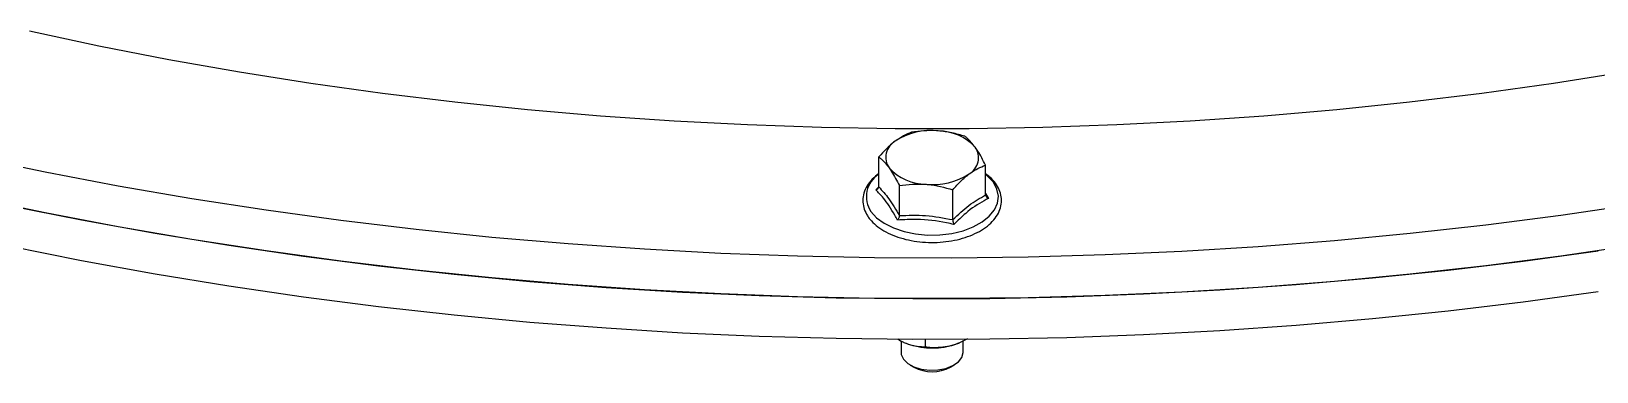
# Model space of a CAD drawing. Header units: millimetres. Extents: x 2 to 418, y 2 to 295.
# Drawn here: x 203.15 to 217.14, y 172.38 to 175.43 of the extents above; entities that cross this region are included whole.
import ezdxf

# ---------------------------------------------------------------- set-up
doc = ezdxf.new("R2010")
doc.units = ezdxf.units.MM

msp = doc.modelspace()

# ---------------------------------------------------------------- linework, layer by layer
at = {"color": 7, "linetype": 'Continuous', "lineweight": 25}
for p, q in [((210.7275, 174.0346), (210.7275, 174.3023)), ((211.6815, 173.9621), (211.6815, 174.2298)), ((210.7006, 174.0083), (210.7273, 174.0339)), ((210.9116, 173.778), (210.9116, 174.0457)), ((211.3886, 173.7418), (211.3886, 174.0095)), ((210.9267, 172.6585), (210.9267, 172.5558)), ((211.1417, 172.6723), (211.1417, 172.6057)), ((211.4428, 172.6384), (211.4485, 172.6407)), ((211.4823, 172.5558), (211.4823, 172.6612)), ((211.008, 172.4424), (211.0406, 172.4236)), ((211.3684, 172.4236), (211.4009, 172.4424))]:
    msp.add_line(p, q, dxfattribs=at)
at = {"color": 8, "linetype": 'Continuous', "lineweight": 25}
msp.add_line((211.6815, 173.9757), (211.7083, 173.9317), dxfattribs=at)
at = {"color": 7, "linetype": 'Continuous', "lineweight": 25, "flags": 128}
for points in [[(217.3945, 175.059), (216.7576, 174.9586), (216.1158, 174.869), (215.4697, 174.7905), (214.8199, 174.7231), (214.1669, 174.6668), (213.5113, 174.6217), (212.8537, 174.5879), (212.1946, 174.5653), (211.5346, 174.554), (210.8744, 174.554), (210.2145, 174.5653), (209.5554, 174.5879), (208.8977, 174.6217), (208.2421, 174.6668), (207.5891, 174.7231), (206.9393, 174.7905), (206.2932, 174.869), (205.6515, 174.9586), (205.0146, 175.059), (204.3831, 175.1703), (203.7577, 175.2924), (203.1388, 175.4251)], [(217.4881, 173.8756), (216.8219, 173.7784), (216.1513, 173.6921), (215.4767, 173.6167), (214.7987, 173.5525), (214.1178, 173.4993), (213.4345, 173.4573), (212.7495, 173.4264), (212.0632, 173.4068), (211.3763, 173.3984), (210.6892, 173.4012), (210.0025, 173.4152), (209.3168, 173.4405), (208.6326, 173.4769), (207.9505, 173.5245), (207.271, 173.5832), (206.5946, 173.653), (205.9219, 173.7338), (205.2534, 173.8256), (204.5898, 173.9283), (203.9314, 174.0417), (203.2788, 174.1659), (202.6326, 174.3007)], [(217.4881, 173.5127), (216.8219, 173.4155), (216.1513, 173.3292), (215.4767, 173.2538), (214.7987, 173.1896), (214.1178, 173.1364), (213.4345, 173.0944), (212.7495, 173.0635), (212.0632, 173.0439), (211.3763, 173.0355), (210.6892, 173.0383), (210.0025, 173.0523), (209.3168, 173.0776), (208.6326, 173.114), (207.9505, 173.1616), (207.271, 173.2203), (206.5946, 173.2901), (205.9219, 173.3709), (205.2534, 173.4627), (204.5898, 173.5654), (203.9314, 173.6788), (203.2788, 173.803), (202.6326, 173.9378)], [(202.9549, 173.8691), (203.6043, 173.7396), (204.2599, 173.6208), (204.921, 173.5127), (205.5871, 173.4155), (206.2577, 173.3292), (206.9323, 173.2538), (207.6104, 173.1896), (208.2913, 173.1364), (208.9745, 173.0944), (209.6595, 173.0635), (210.3458, 173.0439), (211.0327, 173.0355), (211.7198, 173.0383), (212.4065, 173.0523), (213.0922, 173.0776), (213.7764, 173.114), (214.4585, 173.1616), (215.1381, 173.2203), (215.8145, 173.2901), (216.4871, 173.3709), (217.1556, 173.4627)], [(202.9549, 173.5062), (203.6043, 173.3767), (204.2599, 173.2579), (204.921, 173.1498), (205.5871, 173.0526), (206.2577, 172.9662), (206.9323, 172.8909), (207.6104, 172.8267), (208.2913, 172.7735), (208.9745, 172.7315), (209.6595, 172.7006), (210.3458, 172.681), (211.0327, 172.6726), (211.7198, 172.6754), (212.4065, 172.6894), (213.0922, 172.7147), (213.7764, 172.7511), (214.4585, 172.7987), (215.1381, 172.8574), (215.8145, 172.9272), (216.4871, 173.008), (217.1556, 173.0998)], [(211.3639, 172.6135), (211.4128, 172.6274), (211.4428, 172.6384)], [(210.9267, 172.5558), (210.9287, 172.5367), (210.9478, 172.4944)], [(210.9478, 172.4944), (210.986, 172.4567), (211.0404, 172.4264), (211.107, 172.4056), (211.1808, 172.396), (211.2563, 172.3982), (211.328, 172.4122), (211.3906, 172.4367), (211.4393, 172.4701), (211.4706, 172.5099), (211.4822, 172.553), (211.4823, 172.5558)]]:
    msp.add_lwpolyline(points, dxfattribs=at)
at = {"color": 8, "linetype": 'Continuous', "lineweight": 25, "flags": 128}
msp.add_lwpolyline([(210.6575, 173.8143), (210.7085, 173.7585), (210.7763, 173.7091), (210.8587, 173.6677), (210.9529, 173.6357), (211.0557, 173.6143), (211.1635, 173.6042), (211.2727, 173.6056), (211.3796, 173.6186), (211.4805, 173.6428), (211.5721, 173.6772), (211.6511, 173.7208), (211.7149, 173.7719), (211.7613, 173.829), (211.7888, 173.8901), (211.7963, 173.953), (211.7838, 174.0156), (211.7514, 174.0759), (211.7005, 174.1317), (211.6815, 174.1475)], dxfattribs=at)
at = {"color": 7, "linetype": 'Continuous', "lineweight": 25}
for centre, radius, start, end in [((210.9552, 174.2989), 0.1653, 119.45081, 214.8556), ((211.1952, 173.9503), 0.5881, 83.78277, 123.11337), ((211.2563, 174.0829), 0.4521, 42.53873, 89.67761), ((211.4537, 174.294), 0.1653, 299.45081, 34.8556), ((211.1526, 174.5101), 0.4521, 222.53873, 269.67761), ((211.2138, 174.6426), 0.5881, 263.78277, 303.11337), ((211.2059, 173.2675), 0.6728, 247.72291, 283.58468), ((211.2045, 172.7312), 0.3485, 241.94291, 298.05709)]:
    msp.add_arc(centre, radius, start, end, dxfattribs=at)
at = {"color": 8, "linetype": 'Continuous', "lineweight": 25}
msp.add_arc((210.8541, 173.947), 0.2372, 122.2697, 214.01805, dxfattribs=at)
at = {"color": 7, "linetype": 'Continuous', "lineweight": 25}
for points, knots in [([(210.8739, 174.4429), (210.8704, 174.4402), (210.821, 174.4026), (210.7725, 174.3506), (210.7275, 174.3023)], [0, 0, 0, 0, 0.0702211, 1, 1, 1, 1]), ([(211.0204, 174.5227), (210.9966, 174.5133), (210.9486, 174.4943), (210.8989, 174.4601), (210.8739, 174.4429)], [0, 0, 0, 0, 0.495458, 1, 1, 1, 1]), ([(211.2589, 174.5349), (211.2532, 174.5353), (211.1727, 174.541), (211.0937, 174.5315), (211.0204, 174.5227)], [0, 0, 0, 0, 0.0702211, 1, 1, 1, 1]), ([(211.4974, 174.4864), (211.4586, 174.4979), (211.3805, 174.5209), (211.2996, 174.5302), (211.2589, 174.5349)], [0, 0, 0, 0, 0.495458, 1, 1, 1, 1]), ([(211.5894, 174.3885), (211.5654, 174.4183), (211.5342, 174.457), (211.5042, 174.4809), (211.4974, 174.4864)], [0, 0, 0, 0, 0.7706379, 1, 1, 1, 1]), ([(210.7275, 174.3023), (210.7343, 174.2968), (210.7643, 174.2729), (210.7955, 174.2342), (210.8195, 174.2044)], [0, 0, 0, 0, 0.2293621, 1, 1, 1, 1]), ([(211.6815, 174.2298), (211.6586, 174.2739), (211.6283, 174.3325), (211.5971, 174.3774), (211.5894, 174.3885)], [0, 0, 0, 0, 0.75369373, 1, 1, 1, 1]), ([(210.7275, 174.1539), (210.7067, 174.1374), (210.6646, 174.1038), (210.6201, 174.0445), (210.5916, 173.9806), (210.582, 173.9147), (210.5907, 173.8499), (210.6119, 173.799), (210.6373, 173.7594), (210.6686, 173.7209), (210.7182, 173.676), (210.7903, 173.6303), (210.8742, 173.5926), (210.9676, 173.564), (211.0676, 173.5452), (211.1714, 173.5367), (211.276, 173.5386), (211.3787, 173.551), (211.4766, 173.5734), (211.567, 173.6055), (211.6475, 173.6467), (211.7157, 173.6961), (211.7693, 173.7527), (211.8062, 173.8149), (211.8247, 173.8803), (211.8246, 173.9459), (211.8069, 174.0093), (211.7723, 174.0686), (211.7305, 174.117), (211.6951, 174.1424), (211.6815, 174.1522)], [0, 0, 0, 0, 0.0371807, 0.0756384, 0.1134866, 0.1503114, 0.1863231, 0.2221839, 0.2397307, 0.2602381, 0.2978028, 0.3357596, 0.3739741, 0.4121708, 0.4502976, 0.4883696, 0.5264235, 0.5645, 0.6026334, 0.6408708, 0.6792529, 0.7177898, 0.7563573, 0.7945637, 0.8318969, 0.8682195, 0.9041095, 0.940168, 0.9770249, 1, 1, 1, 1]), ([(210.8195, 174.2044), (210.8272, 174.1933), (210.8584, 174.1484), (210.8887, 174.0898), (210.9116, 174.0457)], [0, 0, 0, 0, 0.2463063, 1, 1, 1, 1]), ([(211.535, 174.15), (211.5385, 174.1526), (211.588, 174.1894), (211.6364, 174.2103), (211.6815, 174.2298)], [0, 0, 0, 0, 0.0702211, 1, 1, 1, 1]), ([(210.7275, 174.0346), (210.7271, 174.0316), (210.7263, 174.0257), (210.7204, 174.0179), (210.7119, 174.0118), (210.7046, 174.0092), (210.7007, 174.0083), (210.7006, 174.0083)], [0, 0, 0, 0, 0.2361125, 0.4712563, 0.7322305, 0.9938734, 1, 1, 1, 1]), ([(210.7275, 174.0346), (210.7577, 174.0014), (210.819, 173.9339), (210.8804, 173.8305), (210.9116, 173.778)], [0, 0, 0, 0, 0.4922436, 1, 1, 1, 1]), ([(210.9116, 174.0457), (210.9503, 174.0513), (211.0285, 174.0625), (211.1093, 174.0595), (211.1501, 174.058)], [0, 0, 0, 0, 0.495458, 1, 1, 1, 1]), ([(211.1501, 174.058), (211.1557, 174.0575), (211.2363, 174.051), (211.3152, 174.0295), (211.3886, 174.0095)], [0, 0, 0, 0, 0.0702211, 1, 1, 1, 1]), ([(211.3886, 174.0095), (211.4124, 174.0358), (211.4604, 174.0891), (211.51, 174.1296), (211.535, 174.15)], [0, 0, 0, 0, 0.495458, 1, 1, 1, 1]), ([(210.8951, 173.7373), (210.8869, 173.7521), (210.8458, 173.8266), (210.7806, 173.9262), (210.7233, 173.985), (210.7006, 174.0083)], [0, 0, 0, 0, 0.1305234, 0.6552334, 1, 1, 1, 1]), ([(211.3886, 173.7418), (211.4366, 173.7868), (211.5343, 173.8782), (211.6319, 173.9339), (211.6815, 173.9621)], [0, 0, 0, 0, 0.4922436, 1, 1, 1, 1]), ([(211.7083, 173.9317), (211.6948, 173.9249), (211.6271, 173.8906), (211.5219, 173.8198), (211.4339, 173.7333), (211.399, 173.699)], [0, 0, 0, 0, 0.1305234, 0.6552334, 1, 1, 1, 1]), ([(211.7083, 173.9317), (211.7083, 173.9318), (211.7044, 173.9332), (211.6971, 173.937), (211.6886, 173.9443), (211.6827, 173.953), (211.6819, 173.9591), (211.6815, 173.9621)], [0, 0, 0, 0, 0.0061266, 0.2677695, 0.5287437, 0.7638875, 1, 1, 1, 1]), ([(210.9116, 173.778), (210.9113, 173.7748), (210.9108, 173.7684), (210.9072, 173.7575), (210.902, 173.7469), (210.8975, 173.7403), (210.8951, 173.7373), (210.8951, 173.7373)], [0, 0, 0, 0, 0.23611253, 0.4712563, 0.73223051, 0.99387337, 1, 1, 1, 1]), ([(211.399, 173.699), (211.3773, 173.7038), (211.2685, 173.7284), (211.0981, 173.7494), (210.9527, 173.7407), (210.8951, 173.7373)], [0, 0, 0, 0, 0.1305234, 0.6552334, 1, 1, 1, 1]), ([(210.9116, 173.778), (210.9898, 173.7809), (211.1488, 173.7869), (211.3078, 173.7569), (211.3886, 173.7418)], [0, 0, 0, 0, 0.4922436, 1, 1, 1, 1]), ([(211.3886, 173.7418), (211.3887, 173.7385), (211.3891, 173.7321), (211.3913, 173.7207), (211.3946, 173.7094), (211.3974, 173.7023), (211.3989, 173.699), (211.399, 173.699)], [0, 0, 0, 0, 0.23611253, 0.4712563, 0.73223051, 0.99387337, 1, 1, 1, 1]), ([(210.8978, 172.6753), (210.9145, 172.6645), (210.9321, 172.6532), (210.9499, 172.6453), (210.9508, 172.6449)], [0, 0, 0, 0, 0.9496325, 1, 1, 1, 1]), ([(210.9508, 172.6449), (210.9775, 172.6348), (211.0319, 172.6142), (211.0952, 172.6066), (211.1312, 172.6059), (211.1417, 172.6057)], [0, 0, 0, 0, 0.4062935, 0.8272725, 1, 1, 1, 1]), ([(211.3639, 172.6135), (211.369, 172.6148), (211.4232, 172.6281), (211.4757, 172.6546), (211.5232, 172.6786)], [0, 0, 0, 0, 0.0940211, 1, 1, 1, 1]), ([(211.1417, 172.6057), (211.1605, 172.6033), (211.2311, 172.5942), (211.3077, 172.6053), (211.3639, 172.6135)], [0, 0, 0, 0, 0.2661302, 1, 1, 1, 1])]:
    msp.add_open_spline(points, degree=3, knots=knots, dxfattribs=at)

doc.saveas('drawing.dxf')
